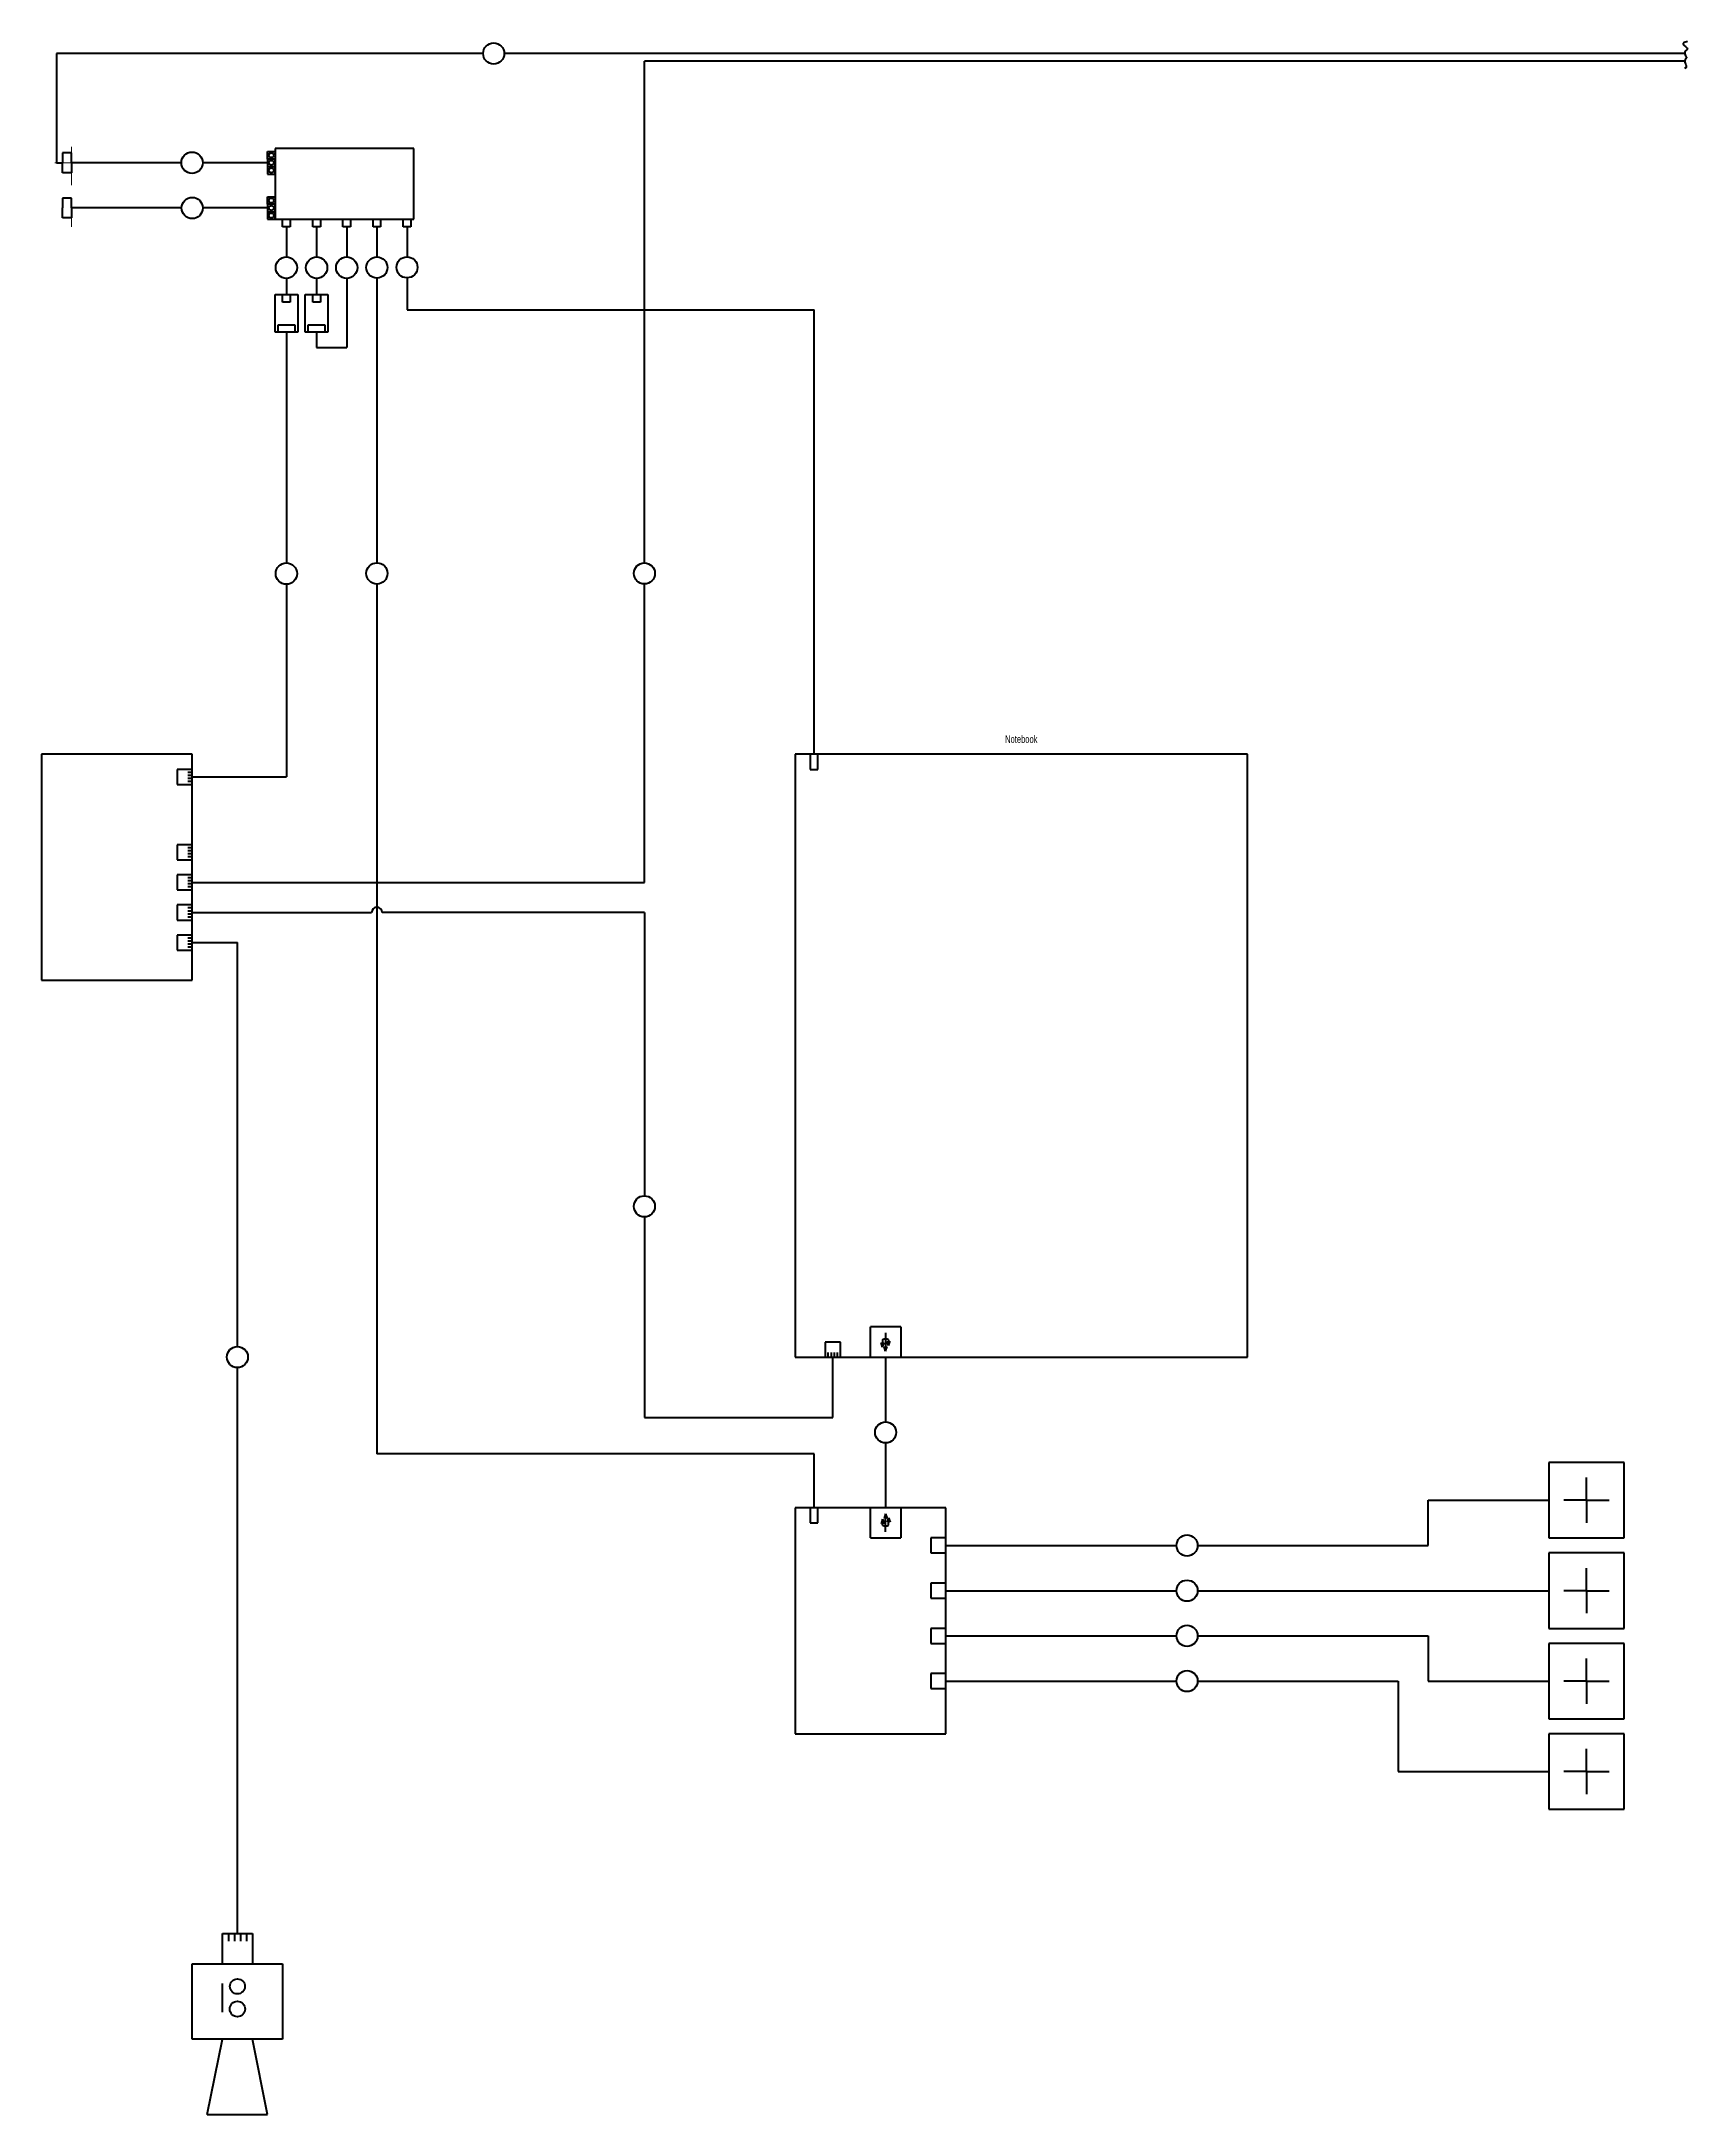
# Model space of a CAD drawing. Header units: millimetres. Extents: x -1100 to 1700, y 500 to 3600.
# Drawn here: x -1100 to -8, y 2097 to 3473 of the extents above; entities that cross this region are included whole.
import ezdxf

# ---------------------------------------------------------------- set-up
doc = ezdxf.new("R2010")
doc.units = ezdxf.units.MM
doc.linetypes.add('DASHEDX2', pattern=[38.1, 25.4, -12.7])
doc.layers.add('drawing', color=7, linetype='CONTINUOUS', lineweight=50)
doc.layers.add('helper', color=2, linetype='DASHEDX2', lineweight=0)
doc.styles.get("Standard").update_dxf_attribs({"font": 'txt', "width": 0.75})

msp = doc.modelspace()

# ---------------------------------------------------------------- linework, layer by layer
at = {"layer": 'drawing'}
for p, q in [((-1090, 3465), (-1090, 3392.5)), ((-807, 3465), (-1090, 3465)), ((-10, 3465), (-793, 3465)), ((-10, 3460), (-700, 3460)), ((-700, 3127), (-700, 3460)), ((-1080, 3399), (-1086, 3399)), ((-1086, 3399), (-1086, 3392.5)), ((-1080, 3392.5), (-1080, 3399)), ((-950, 3400), (-945, 3400)), ((-950, 3395), (-950, 3400)), ((-945, 3402), (-945, 3355)), ((-853, 3402), (-945, 3402)), ((-945, 3400), (-945, 3396)), ((-853, 3355), (-853, 3402)), ((-1090, 3392.5), (-1086, 3392.5)), ((-1086, 3385.9), (-1086, 3392.5)), ((-1080, 3385.9), (-1086, 3385.9)), ((-1007.2, 3392.5), (-1080, 3392.5)), ((-1080, 3392.4), (-1080, 3385.9)), ((-950, 3392.5), (-993, 3392.5)), ((-945, 3395), (-950, 3395)), ((-950, 3395), (-950, 3390)), ((-950, 3390), (-945, 3390)), ((-950, 3390), (-950, 3385)), ((-950, 3385), (-945, 3385)), ((-945, 3396), (-945, 3395)), ((-945, 3390), (-945, 3395)), ((-945, 3385), (-945, 3390)), ((-1080, 3369), (-1086, 3369)), ((-1086, 3369), (-1086, 3362.5)), ((-1086, 3355.9), (-1086, 3362.5)), ((-1080, 3362.5), (-1080, 3369)), ((-1007, 3362.5), (-1080, 3362.5)), ((-1080, 3362.4), (-1080, 3355.9)), ((-950, 3362.5), (-993, 3362.5)), ((-950, 3370), (-945, 3370)), ((-950, 3365), (-950, 3370)), ((-945, 3365), (-950, 3365)), ((-950, 3365), (-950, 3360)), ((-950, 3360), (-945, 3360)), ((-950, 3360), (-950, 3355)), ((-945, 3370), (-945, 3366)), ((-945, 3366), (-945, 3365)), ((-945, 3360), (-945, 3365)), ((-945, 3355), (-945, 3360)), ((-1080, 3355.9), (-1086, 3355.9)), ((-950, 3355), (-945, 3355)), ((-945, 3355), (-853, 3355)), ((-940, 3350), (-940, 3355)), ((-940, 3355), (-935, 3355)), ((-935, 3350), (-940, 3350)), ((-937.5, 3350), (-937.5, 3330)), ((-935, 3355), (-935, 3350)), ((-920, 3350), (-920, 3355)), ((-920, 3355), (-915, 3355)), ((-915, 3350), (-920, 3350)), ((-917.5, 3350), (-917.5, 3330)), ((-915, 3355), (-915, 3350)), ((-900, 3350), (-900, 3355)), ((-900, 3355), (-895, 3355)), ((-895, 3350), (-900, 3350)), ((-897.5, 3350), (-897.5, 3330)), ((-895, 3355), (-895, 3350)), ((-880, 3350), (-880, 3355)), ((-880, 3355), (-875, 3355)), ((-875, 3350), (-880, 3350)), ((-877.5, 3350), (-877.5, 3330)), ((-875, 3355), (-875, 3350)), ((-860, 3350), (-860, 3355)), ((-860, 3355), (-855, 3355)), ((-855, 3350), (-860, 3350)), ((-857.5, 3350), (-857.5, 3330)), ((-855, 3355), (-855, 3350)), ((-937.5, 3315.8), (-937.5, 3305)), ((-917.5, 3315.8), (-917.5, 3305)), ((-897.5, 3315.8), (-897.5, 3270)), ((-877.5, 3315.9), (-877.5, 3127)), ((-857.5, 3316.1), (-857.5, 3294.9)), ((-945, 3305), (-930, 3305)), ((-945, 3280), (-945, 3305)), ((-940, 3300), (-940, 3305)), ((-940, 3305), (-935, 3305)), ((-935, 3305), (-935, 3300)), ((-930, 3305), (-930, 3280)), ((-925, 3305), (-910, 3305)), ((-925, 3280), (-925, 3305)), ((-920, 3300), (-920, 3305)), ((-920, 3305), (-915, 3305)), ((-915, 3305), (-915, 3300)), ((-910, 3305), (-910, 3280)), ((-935, 3300), (-940, 3300)), ((-915, 3300), (-920, 3300)), ((-857.5, 3294.9), (-587.5, 3294.9)), ((-587.5, 3000), (-587.5, 3294.9)), ((-930, 3280), (-945, 3280)), ((-943, 3280), (-943, 3285)), ((-943, 3285), (-932, 3285)), ((-937.5, 3280), (-937.5, 3127)), ((-932, 3285), (-932, 3280)), ((-910, 3280), (-925, 3280)), ((-923, 3280), (-923, 3285)), ((-923, 3285), (-912, 3285)), ((-917.5, 3280), (-917.5, 3270)), ((-912, 3285), (-912, 3280)), ((-917.5, 3270), (-897.5, 3270)), ((-937.5, 3112.8), (-937.5, 2987.5)), ((-877.5, 3112.9), (-877.5, 2535.7)), ((-700, 2915), (-700, 3113)), ((-1000, 3000), (-1100, 3000)), ((-1100, 3000), (-1100, 2850)), ((-1000, 2850), (-1000, 3000)), ((-600, 3000), (-600, 2600)), ((-300, 3000), (-600, 3000)), ((-590, 3000), (-590, 2990)), ((-585, 2990), (-585, 3000)), ((-300, 2600), (-300, 3000)), ((-1000, 2990), (-1010, 2990)), ((-1010, 2990), (-1010, 2980)), ((-1000, 2988), (-1003, 2988)), ((-1000, 2986), (-1003, 2986)), ((-937.5, 2987.5), (-937.5, 2985)), ((-590, 2990), (-585, 2990)), ((-1010, 2980), (-1000, 2980)), ((-1000, 2984), (-1003, 2984)), ((-1000, 2982), (-1003, 2982)), ((-1000, 2985), (-937.5, 2985)), ((-1000, 2940), (-1010, 2940)), ((-1010, 2940), (-1010, 2930)), ((-1000, 2938), (-1003, 2938)), ((-1000, 2936), (-1003, 2936)), ((-1000, 2934), (-1003, 2934)), ((-1000, 2932), (-1003, 2932)), ((-1010, 2930), (-1000, 2930)), ((-1000, 2920), (-1010, 2920)), ((-1010, 2920), (-1010, 2910)), ((-1000, 2918), (-1003, 2918)), ((-1010, 2910), (-1000, 2910)), ((-1000, 2916), (-1003, 2916)), ((-1000, 2914), (-1003, 2914)), ((-1000, 2912), (-1003, 2912)), ((-1000, 2915), (-700, 2915)), ((-1000, 2900), (-1010, 2900)), ((-1010, 2900), (-1010, 2890)), ((-1010, 2890), (-1000, 2890)), ((-1000, 2898), (-1003, 2898)), ((-1000, 2896), (-1003, 2896)), ((-1000, 2894), (-1003, 2894)), ((-1000, 2892), (-1003, 2892)), ((-1000, 2895), (-881, 2895)), ((-700, 2895), (-874, 2895)), ((-700, 2895), (-700, 2707)), ((-1000, 2880), (-1010, 2880)), ((-1010, 2880), (-1010, 2870)), ((-1000, 2878), (-1003, 2878)), ((-1000, 2876), (-1003, 2876)), ((-1010, 2870), (-1000, 2870)), ((-1000, 2874), (-1003, 2874)), ((-1000, 2872), (-1003, 2872)), ((-1000, 2875), (-970, 2875)), ((-970, 2607), (-970, 2875)), ((-1100, 2850), (-1000, 2850)), ((-700, 2693), (-700, 2560)), ((-550, 2600), (-550, 2620)), ((-530, 2620), (-550, 2620)), ((-540, 2616), (-540, 2604)), ((-530, 2620), (-530, 2600)), ((-600, 2600), (-300, 2600)), ((-570, 2610), (-580, 2610)), ((-580, 2610), (-580, 2600)), ((-578, 2600), (-578, 2603)), ((-576, 2600), (-576, 2603)), ((-575, 2560), (-575, 2600)), ((-574, 2600), (-574, 2603)), ((-572, 2600), (-572, 2603)), ((-570, 2600), (-570, 2610)), ((-542, 2606.6), (-543, 2609.6)), ((-542, 2611.6), (-542, 2606.6)), ((-542, 2606.6), (-541, 2609.6)), ((-540, 2604), (-541, 2607)), ((-540, 2604), (-539, 2607)), ((-540, 2600), (-540, 2557)), ((-538, 2607.6), (-539, 2610.6)), ((-538, 2611.5), (-538, 2607.6)), ((-538, 2607.6), (-537, 2610.6)), ((-970, 2217.4), (-970, 2593)), ((-700, 2560), (-575, 2560)), ((-587.5, 2535.7), (-877.5, 2535.7)), ((-587.5, 2500), (-587.5, 2535.7)), ((-540, 2543), (-540, 2500)), ((-100, 2530), (-100, 2480)), ((-50, 2530), (-100, 2530)), ((-75, 2505), (-75, 2520)), ((-50, 2480), (-50, 2530)), ((-180, 2475), (-180, 2505)), ((-180, 2505), (-100, 2505)), ((-75, 2505), (-90, 2505)), ((-75, 2505), (-75, 2490)), ((-75, 2505), (-60, 2505)), ((-500, 2500), (-600, 2500)), ((-600, 2500), (-600, 2350)), ((-590, 2500), (-590, 2490)), ((-590, 2490), (-585, 2490)), ((-585, 2490), (-585, 2500)), ((-550, 2480), (-550, 2500)), ((-542, 2492.4), (-543, 2489.4)), ((-542, 2492.4), (-541, 2489.4)), ((-542, 2488.5), (-542, 2492.4)), ((-540, 2496), (-541, 2493)), ((-540, 2484), (-540, 2496)), ((-540, 2496), (-539, 2493)), ((-538, 2493.4), (-539, 2490.4)), ((-538, 2488.4), (-538, 2493.4)), ((-538, 2493.4), (-537, 2490.4)), ((-530, 2500), (-530, 2480)), ((-500, 2350), (-500, 2500)), ((-550, 2480), (-530, 2480)), ((-500, 2480), (-510, 2480)), ((-510, 2480), (-510, 2470)), ((-100, 2480), (-50, 2480)), ((-510, 2470), (-500, 2470)), ((-500, 2475), (-347, 2475)), ((-333, 2475), (-180, 2475)), ((-100, 2470), (-100, 2420)), ((-50, 2470), (-100, 2470)), ((-50, 2420), (-50, 2470)), ((-500, 2450), (-510, 2450)), ((-510, 2450), (-510, 2440)), ((-75, 2445), (-75, 2460)), ((-510, 2440), (-500, 2440)), ((-500, 2445), (-347, 2445)), ((-333, 2445), (-180, 2445)), ((-180, 2445), (-100, 2445)), ((-75, 2445), (-90, 2445)), ((-75, 2445), (-75, 2430)), ((-75, 2445), (-60, 2445)), ((-500, 2420), (-510, 2420)), ((-510, 2420), (-510, 2410)), ((-510, 2410), (-500, 2410)), ((-500, 2415), (-347, 2415)), ((-333, 2415), (-180, 2415)), ((-180, 2415), (-180, 2385)), ((-100, 2420), (-50, 2420)), ((-100, 2410), (-100, 2360)), ((-50, 2410), (-100, 2410)), ((-50, 2360), (-50, 2410)), ((-75, 2385), (-75, 2400)), ((-500, 2390), (-510, 2390)), ((-510, 2390), (-510, 2380)), ((-510, 2380), (-500, 2380)), ((-500, 2385), (-347, 2385)), ((-333, 2385), (-200, 2385)), ((-200, 2385), (-200, 2325)), ((-180, 2385), (-100, 2385)), ((-75, 2385), (-90, 2385)), ((-75, 2385), (-75, 2370)), ((-75, 2385), (-60, 2385)), ((-100, 2360), (-50, 2360)), ((-600, 2350), (-500, 2350)), ((-100, 2350), (-100, 2300)), ((-50, 2350), (-100, 2350)), ((-75, 2325), (-75, 2340)), ((-50, 2300), (-50, 2350)), ((-200, 2325), (-100, 2325)), ((-75, 2325), (-90, 2325)), ((-75, 2325), (-75, 2310)), ((-75, 2325), (-60, 2325)), ((-100, 2300), (-50, 2300)), ((-980, 2197.4), (-980, 2217.4)), ((-980, 2217.4), (-960, 2217.4)), ((-976, 2217.4), (-976, 2212.4)), ((-972, 2217.4), (-972, 2212.4)), ((-968, 2217.4), (-968, 2212.4)), ((-964, 2217.4), (-964, 2212.4)), ((-960, 2217.4), (-960, 2197.4)), ((-1000, 2197.4), (-940, 2197.4)), ((-1000, 2147.4), (-1000, 2197.4)), ((-940, 2197.4), (-940, 2147.4)), ((-980, 2165.4), (-980, 2184.4)), ((-940, 2147.4), (-1000, 2147.4)), ((-990, 2097.4), (-980, 2147.4)), ((-950, 2097.4), (-960, 2147.4)), ((-990, 2097.4), (-950, 2097.4))]:
    msp.add_line(p, q, dxfattribs=at)
for centre, radius in [((-800, 3465), 7), ((-1000.1, 3392.5), 7.1), ((-947.5, 3397.5), 1.6), ((-947.5, 3392.5), 1.6), ((-947.5, 3387.5), 1.6), ((-1000, 3362.5), 7.01), ((-947.5, 3367.5), 1.6), ((-947.5, 3362.5), 1.6), ((-947.5, 3357.5), 1.6), ((-937.5, 3322.9), 7.09), ((-917.5, 3322.9), 7.1), ((-897.5, 3322.9), 7.1), ((-877.5, 3323), 7.05), ((-857.5, 3323.1), 6.96), ((-937.5, 3119.9), 7.08), ((-877.5, 3120), 7.05), ((-700, 3120), 7), ((-700, 2700), 7), ((-970, 2600), 7), ((-540, 2550), 7), ((-340, 2475), 7), ((-340, 2445), 7), ((-340, 2415), 7), ((-340, 2385), 7), ((-970, 2182.4), 5), ((-970, 2167.4), 5.1)]:
    msp.add_circle(centre, radius, dxfattribs=at)
for centre, radius, start, end in [((-877.5, 2895), 3.5, 0, 180), ((-540, 2608), 4, 60, 120), ((-540, 2492), 4, 240, 300)]:
    msp.add_arc(centre, radius, start, end, dxfattribs=at)
msp.add_open_spline([(-8, 3473), (-12, 3472), (-10, 3470), (-7, 3468), (-10, 3467), (-10, 3464), (-8, 3462), (-10, 3461), (-10, 3459), (-8, 3456), (-10, 3455)], degree=3, dxfattribs=at)
at = {"layer": 'helper'}
for p, q in [((-1080, 3403), (-1080, 3350)), ((-1080, 3392.5), (-1091.1, 3392.5))]:
    msp.add_line(p, q, dxfattribs=at)

# ---------------------------------------------------------------- texts
at = {"layer": 'helper', "insert": (-450, 3010), "char_height": 5, "width": 100, "attachment_point": 5}
msp.add_mtext('Notebook', dxfattribs=at)

doc.saveas('drawing.dxf')
